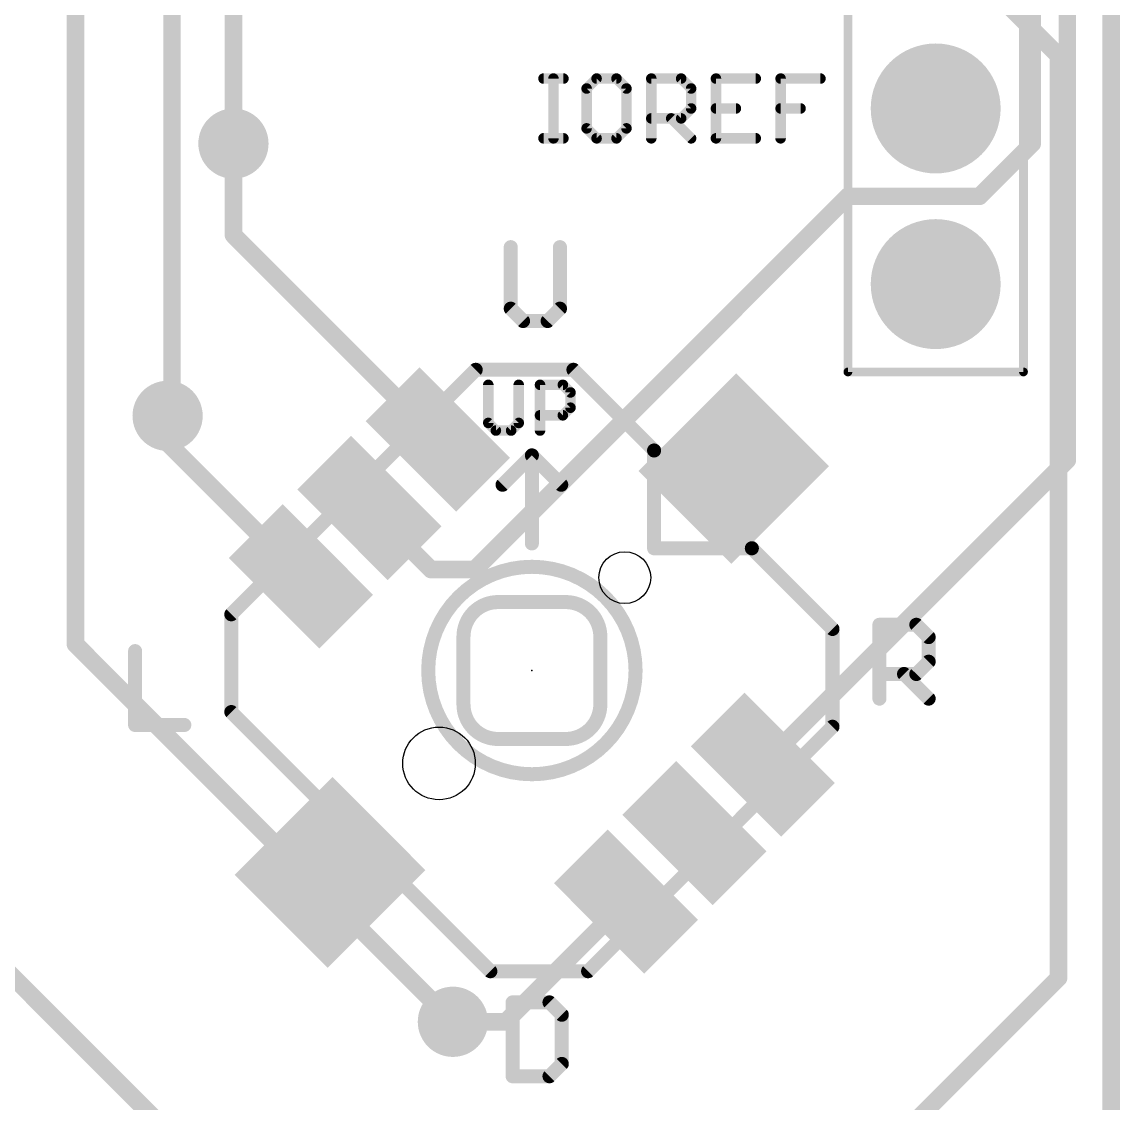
# Model space of a CAD drawing. Extents: x -28 to 79, y -27 to 67.
# Drawn here: x 37.58 to 53.47, y 7.21 to 22.84 of the extents above; entities that cross this region are included whole.
import ezdxf

# ---------------------------------------------------------------- set-up
doc = ezdxf.new("R2010")
doc.units = 0
for name, color, linetype in [('1', 12, 'CONTINUOUS'), ('16', 132, 'CONTINUOUS'), ('17', 110, 'CONTINUOUS'), ('18', 110, 'CONTINUOUS'), ('20', 53, 'CONTINUOUS'), ('21', 41, 'CONTINUOUS'), ('23', 53, 'CONTINUOUS'), ('51', 53, 'CONTINUOUS')]:
    doc.layers.add(name, color=color, linetype=linetype)

# ---------------------------------------------------------------- blocks, each defined once
blk = doc.blocks.new('ROUNDP')
at = {"const_width": 0.5}
blk.add_lwpolyline([(0, -0.25, 1), (0, 0.25, 1), (0, -0.25)], format="xyb", dxfattribs=at)
blk = doc.blocks.new('RECT')
blk.add_solid([(-0.5, -0.5), (0.5, -0.5), (-0.5, 0.5), (0.5, 0.5)])
blk = doc.blocks.new('ROUNDV')
at = {"const_width": 0.5}
blk.add_lwpolyline([(0, -0.25, 1), (0, 0.25, 1), (0, -0.25)], format="xyb", dxfattribs=at)

msp = doc.modelspace()

# ---------------------------------------------------------------- linework, layer by layer
at = {"layer": '1', "const_width": 0.254}
for points in [[(53.34, 59.69), (53.34, 0)], [(52.705, 16.5067), (52.705, 52.705)], [(52.197, 21.082), (52.197, 50.673)], [(40.64, 21.1046), (40.64, 21.082)], [(40.64, 21.082), (40.64, 19.7599)], [(52.197, 21.082), (51.435, 20.32)], [(44.1325, 14.9225), (49.53, 20.32)], [(51.435, 20.32), (49.53, 20.32)], [(40.64, 19.7599), (43.5968, 16.8031)], [(39.6875, 17.145), (39.6875, 16.7526)], [(39.6875, 16.7526), (41.6169, 14.8232)], [(52.705, 16.5067), (48.2991, 12.1008)], [(42.6069, 15.8131), (42.6069, 15.8131)], [(42.6069, 15.8131), (43.4975, 14.9225)], [(43.4975, 14.9225), (44.1325, 14.9225)], [(44.5803, 8.382), (46.3192, 10.1209)], [(46.3192, 10.1209), (46.3159, 10.1209)], [(43.815, 8.382), (44.5803, 8.382)]]:
    msp.add_lwpolyline(points, dxfattribs=at)
at = {"layer": '1', "const_width": 0.127}
for points in [[(40.7035, 21.1046, 1), (40.5765, 21.1046)], [(40.7035, 21.082, 1), (40.5765, 21.082)], [(40.5765, 21.082, 1), (40.7035, 21.082)], [(52.1335, 21.082, 1), (52.2605, 21.082)], [(52.2419, 21.0371, 1), (52.1521, 21.1269)], [(49.53, 20.3835, 1), (49.53, 20.2565)], [(49.5749, 20.2751, 1), (49.4851, 20.3649)], [(51.3901, 20.3649, 1), (51.4799, 20.2751)], [(51.435, 20.2565, 1), (51.435, 20.3835)], [(40.6849, 19.8048, 1), (40.5951, 19.715)], [(40.5765, 19.7599, 1), (40.7035, 19.7599)], [(39.751, 17.145, 1), (39.624, 17.145)], [(39.7324, 16.7975, 1), (39.6426, 16.7077)], [(43.5519, 16.7582, 1), (43.6417, 16.848)], [(39.624, 16.7526, 1), (39.751, 16.7526)], [(52.6415, 16.5067, 1), (52.7685, 16.5067)], [(52.7499, 16.4618, 1), (52.6601, 16.5516)], [(42.6069, 15.8766, 1), (42.6069, 15.7496)], [(42.6518, 15.858, 1), (42.562, 15.7682)], [(42.6069, 15.7496, 1), (42.6069, 15.8766)], [(43.4975, 14.986, 1), (43.4975, 14.859)], [(43.4526, 14.8776, 1), (43.5424, 14.9674)], [(44.0876, 14.9674, 1), (44.1774, 14.8776)], [(44.1325, 14.859, 1), (44.1325, 14.986)], [(41.572, 14.7783, 1), (41.6618, 14.8681)], [(48.2542, 12.1457, 1), (48.344, 12.0559)], [(46.3159, 10.1844, 1), (46.3159, 10.0574)], [(46.3641, 10.076, 1), (46.2743, 10.1658)], [(46.3192, 10.0574, 1), (46.3192, 10.1844)], [(43.815, 8.4455, 1), (43.815, 8.3185)], [(44.5354, 8.4269, 1), (44.6252, 8.3371)], [(44.5803, 8.3185, 1), (44.5803, 8.4455)]]:
    msp.add_lwpolyline(points, format="xyb", dxfattribs=at)
at = {"layer": '16', "const_width": 0.254}
for points in [[(53.34, 59.69), (53.34, 0)], [(39.751, 17.2085), (39.751, 32.004)], [(40.64, 21.082), (40.64, 31.75)], [(38.354, 13.843), (38.354, 30.48)], [(52.578, 22.352), (50.8, 24.13)], [(52.578, 9.017), (52.578, 22.352)], [(39.751, 17.2085), (39.6875, 17.145)], [(41.91, 4.572), (32.7025, 13.7795)], [(38.354, 13.843), (43.815, 8.382)], [(48.133, 4.572), (52.578, 9.017)]]:
    msp.add_lwpolyline(points, dxfattribs=at)
at = {"layer": '16', "const_width": 0.127}
for points in [[(52.6415, 22.352, 1), (52.5145, 22.352)], [(52.5331, 22.3071, 1), (52.6229, 22.3969)], [(40.5765, 21.082, 1), (40.7035, 21.082)], [(39.7959, 17.1636, 1), (39.7061, 17.2534)], [(39.6426, 17.1899, 1), (39.7324, 17.1001)], [(39.6875, 17.2085, 1), (39.8145, 17.2085)], [(38.3989, 13.8879, 1), (38.3091, 13.7981)], [(38.2905, 13.843, 1), (38.4175, 13.843)], [(52.5145, 9.017, 1), (52.6415, 9.017)], [(52.6229, 8.9721, 1), (52.5331, 9.0619)], [(43.7701, 8.3371, 1), (43.8599, 8.4269)]]:
    msp.add_lwpolyline(points, format="xyb", dxfattribs=at)
at = {"layer": '20', "const_width": 0.2032}
msp.add_lwpolyline([(53.34, 57.15), (53.34, 2.54)], dxfattribs=at)
at = {"layer": '20'}
for centre, radius in [((46.3015, 14.8055), 0.375), ((43.6145, 12.1185), 0.525)]:
    msp.add_circle(centre, radius, dxfattribs=at)
at = {"layer": '21'}
for points, const_width in [([(45.1261, 22.0225), (45.4143, 22.0225)], 0.1524), ([(45.2702, 21.1582), (45.2702, 22.0225)], 0.1524), ([(45.8939, 22.0225), (45.7498, 21.8785)], 0.1524), ([(46.182, 22.0225), (45.8939, 22.0225)], 0.1524), ([(46.326, 21.8785), (46.182, 22.0225)], 0.1524), ([(46.6853, 21.1582), (46.6853, 22.0225)], 0.1524), ([(46.6853, 22.0225), (47.1175, 22.0225)], 0.1524), ([(47.1175, 22.0225), (47.2616, 21.8785)], 0.1524), ([(48.1971, 22.0225), (47.6209, 22.0225)], 0.1524), ([(47.6209, 22.0225), (47.6209, 21.1582)], 0.1524), ([(48.5564, 21.1582), (48.5564, 22.0225)], 0.1524), ([(48.5564, 22.0225), (49.1326, 22.0225)], 0.1524), ([(45.7498, 21.8785), (45.7498, 21.3023)], 0.1524), ([(46.326, 21.3023), (46.326, 21.8785)], 0.1524), ([(47.2616, 21.8785), (47.2616, 21.5904)], 0.1524), ([(47.2616, 21.5904), (47.1175, 21.4463)], 0.1524), ([(47.6209, 21.5904), (47.909, 21.5904)], 0.1524), ([(48.5564, 21.5904), (48.8445, 21.5904)], 0.1524), ([(47.1175, 21.4463), (46.6853, 21.4463)], 0.1524), ([(46.9735, 21.4463), (47.2616, 21.1582)], 0.1524), ([(45.7498, 21.3023), (45.8939, 21.1582)], 0.1524), ([(46.182, 21.1582), (46.326, 21.3023)], 0.1524), ([(45.1261, 21.1582), (45.4143, 21.1582)], 0.1524), ([(45.8939, 21.1582), (46.182, 21.1582)], 0.1524), ([(47.6209, 21.1582), (48.1971, 21.1582)], 0.1524), ([(44.6522, 19.5843), (44.6522, 18.6945)], 0.2032), ([(45.364, 18.6945), (45.364, 19.5843)], 0.2032), ([(44.6522, 18.6945), (44.8302, 18.5166)], 0.2032), ([(45.1861, 18.5166), (45.364, 18.6945)], 0.2032), ([(44.8302, 18.5166), (45.1861, 18.5166)], 0.2032), ([(40.6093, 14.2752), (44.1448, 17.8107)], 0.2032), ([(44.1448, 17.8107), (45.559, 17.8107)], 0.2032), ([(45.559, 17.8107), (46.7258, 16.644)], 0.2032), ([(44.3271, 17.5933), (44.3271, 17.0425)], 0.1524), ([(44.7677, 17.0425), (44.7677, 17.5933)], 0.1524), ([(45.0755, 16.9323), (45.0755, 17.5933)], 0.1524), ([(45.0755, 17.5933), (45.406, 17.5933)], 0.1524), ([(45.406, 17.5933), (45.5161, 17.4831)], 0.1524), ([(45.5161, 17.4831), (45.5161, 17.2628)], 0.1524), ([(45.5161, 17.2628), (45.406, 17.1526)], 0.1524), ([(45.406, 17.1526), (45.0755, 17.1526)], 0.1524), ([(44.3271, 17.0425), (44.4372, 16.9323)], 0.1524), ([(44.4372, 16.9323), (44.6576, 16.9323)], 0.1524), ([(44.6576, 16.9323), (44.7677, 17.0425)], 0.1524), ([(46.7258, 15.2298), (46.7258, 16.644)], 0.2032), ([(46.7258, 16.644), (48.14, 15.2298)], 0.2032), ([(44.958, 16.5733), (44.5337, 16.149)], 0.2032), ([(44.958, 15.3005), (44.958, 16.5733)], 0.2032), ([(44.958, 16.5733), (45.3823, 16.149)], 0.2032), ([(46.7258, 15.2298), (48.14, 15.2298)], 0.2032), ([(48.14, 15.2298), (49.3067, 14.063)], 0.2032), ([(45.4479, 14.4519), (44.4681, 14.4519)], 0.2032), ([(40.6093, 12.861), (40.6093, 14.2752)], 0.2032), ([(49.3067, 14.063), (49.3067, 12.6488)], 0.2032), ([(49.9862, 13.0556), (49.9862, 14.1233)], 0.2032), ([(49.9862, 14.1233), (50.5201, 14.1233)], 0.2032), ([(50.5201, 14.1233), (50.698, 13.9454)], 0.2032), ([(43.9681, 13.9519), (43.9681, 12.9721)], 0.2032), ([(45.9479, 12.9721), (45.9479, 13.9519)], 0.2032), ([(50.698, 13.9454), (50.698, 13.5895)], 0.2032), ([(39.2176, 13.7423), (39.2176, 12.6746)], 0.2032), ([(50.698, 13.5895), (50.5201, 13.4115)], 0.2032), ([(50.5201, 13.4115), (49.9862, 13.4115)], 0.2032), ([(50.3421, 13.4115), (50.698, 13.0556)], 0.2032), ([(44.357, 9.1133), (40.6093, 12.861)], 0.2032), ([(39.2176, 12.6746), (39.9294, 12.6746)], 0.2032), ([(49.3067, 12.6488), (45.7712, 9.1133)], 0.2032), ([(44.4681, 12.4721), (45.4479, 12.4721)], 0.2032), ([(45.7712, 9.1133), (44.357, 9.1133)], 0.2032), ([(44.6786, 8.6623), (44.6786, 7.5946)], 0.2032), ([(45.2125, 8.6623), (44.6786, 8.6623)], 0.2032), ([(45.3904, 8.4844), (45.2125, 8.6623)], 0.2032), ([(45.3904, 7.7726), (45.3904, 8.4844)], 0.2032), ([(45.2125, 7.5946), (45.3904, 7.7726)], 0.2032), ([(44.6786, 7.5946), (45.2125, 7.5946)], 0.2032)]:
    msp.add_lwpolyline(points, dxfattribs=dict(at, const_width=const_width))
for points, const_width in [([(45.1261, 22.0606, 1), (45.1261, 21.9844)], 0.0762), ([(45.3083, 22.0225, 1), (45.2321, 22.0225)], 0.0762), ([(45.4143, 21.9844, 1), (45.4143, 22.0606)], 0.0762), ([(45.8939, 22.0606, 1), (45.8939, 21.9844)], 0.0762), ([(45.9208, 21.9956, 1), (45.8669, 22.0495)], 0.0762), ([(46.2089, 22.0495, 1), (46.155, 21.9956)], 0.0762), ([(46.182, 21.9844, 1), (46.182, 22.0606)], 0.0762), ([(46.7234, 22.0225, 1), (46.6472, 22.0225)], 0.0762), ([(46.6853, 22.0606, 1), (46.6853, 21.9844)], 0.0762), ([(47.1445, 22.0495, 1), (47.0906, 21.9956)], 0.0762), ([(47.1175, 21.9844, 1), (47.1175, 22.0606)], 0.0762), ([(47.6209, 22.0606, 1), (47.6209, 21.9844)], 0.0762), ([(47.659, 22.0225, 1), (47.5828, 22.0225)], 0.0762), ([(48.1971, 21.9844, 1), (48.1971, 22.0606)], 0.0762), ([(48.5945, 22.0225, 1), (48.5183, 22.0225)], 0.0762), ([(48.5564, 22.0606, 1), (48.5564, 21.9844)], 0.0762), ([(49.1326, 21.9844, 1), (49.1326, 22.0606)], 0.0762), ([(45.7879, 21.8785, 1), (45.7117, 21.8785)], 0.0762), ([(45.7229, 21.9054, 1), (45.7768, 21.8515)], 0.0762), ([(46.3641, 21.8785, 1), (46.2879, 21.8785)], 0.0762), ([(46.2991, 21.8515, 1), (46.353, 21.9054)], 0.0762), ([(47.2997, 21.8785, 1), (47.2235, 21.8785)], 0.0762), ([(47.2346, 21.8515, 1), (47.2885, 21.9054)], 0.0762), ([(47.2235, 21.5904, 1), (47.2997, 21.5904)], 0.0762), ([(47.2885, 21.5634, 1), (47.2346, 21.6173)], 0.0762), ([(47.6209, 21.6285, 1), (47.6209, 21.5523)], 0.0762), ([(47.909, 21.5523, 1), (47.909, 21.6285)], 0.0762), ([(48.5564, 21.6285, 1), (48.5564, 21.5523)], 0.0762), ([(48.8445, 21.5523, 1), (48.8445, 21.6285)], 0.0762), ([(46.6853, 21.4844, 1), (46.6853, 21.4082)], 0.0762), ([(47.0004, 21.4733, 1), (46.9465, 21.4194)], 0.0762), ([(47.0906, 21.4733, 1), (47.1445, 21.4194)], 0.0762), ([(47.1175, 21.4082, 1), (47.1175, 21.4844)], 0.0762), ([(45.7768, 21.3292, 1), (45.7229, 21.2753)], 0.0762), ([(45.7117, 21.3023, 1), (45.7879, 21.3023)], 0.0762), ([(46.2879, 21.3023, 1), (46.3641, 21.3023)], 0.0762), ([(46.353, 21.2753, 1), (46.2991, 21.3292)], 0.0762), ([(45.1261, 21.1963, 1), (45.1261, 21.1201)], 0.0762), ([(45.2321, 21.1582, 1), (45.3083, 21.1582)], 0.0762), ([(45.4143, 21.1201, 1), (45.4143, 21.1963)], 0.0762), ([(45.8939, 21.1963, 1), (45.8939, 21.1201)], 0.0762), ([(45.8669, 21.1313, 1), (45.9208, 21.1851)], 0.0762), ([(46.155, 21.1851, 1), (46.2089, 21.1313)], 0.0762), ([(46.182, 21.1201, 1), (46.182, 21.1963)], 0.0762), ([(46.6472, 21.1582, 1), (46.7234, 21.1582)], 0.0762), ([(47.2346, 21.1313, 1), (47.2885, 21.1851)], 0.0762), ([(47.6209, 21.1963, 1), (47.6209, 21.1201)], 0.0762), ([(47.5828, 21.1582, 1), (47.659, 21.1582)], 0.0762), ([(48.1971, 21.1201, 1), (48.1971, 21.1963)], 0.0762), ([(48.5183, 21.1582, 1), (48.5945, 21.1582)], 0.0762), ([(44.703, 19.5843, 1), (44.6014, 19.5843)], 0.1016), ([(45.4148, 19.5843, 1), (45.3132, 19.5843)], 0.1016), ([(44.6881, 18.7305, 1), (44.6163, 18.6586)], 0.1016), ([(45.3999, 18.6586, 1), (45.3281, 18.7305)], 0.1016), ([(44.6014, 18.6945, 1), (44.703, 18.6945)], 0.1016), ([(44.8302, 18.5674, 1), (44.8302, 18.4658)], 0.1016), ([(44.7942, 18.4807, 1), (44.8661, 18.5525)], 0.1016), ([(45.1501, 18.5525, 1), (45.222, 18.4807)], 0.1016), ([(45.1861, 18.4658, 1), (45.1861, 18.5674)], 0.1016), ([(45.3132, 18.6945, 1), (45.4148, 18.6945)], 0.1016), ([(44.1448, 17.8615, 1), (44.1448, 17.7599)], 0.1016), ([(44.1807, 17.7748, 1), (44.1089, 17.8466)], 0.1016), ([(45.595, 17.8466, 1), (45.5231, 17.7748)], 0.1016), ([(45.559, 17.7599, 1), (45.559, 17.8615)], 0.1016), ([(44.3652, 17.5933, 1), (44.289, 17.5933)], 0.0762), ([(44.8058, 17.5933, 1), (44.7296, 17.5933)], 0.0762), ([(45.1136, 17.5933, 1), (45.0374, 17.5933)], 0.0762), ([(45.0755, 17.6314, 1), (45.0755, 17.5552)], 0.0762), ([(45.4329, 17.6202, 1), (45.379, 17.5663)], 0.0762), ([(45.406, 17.5552, 1), (45.406, 17.6314)], 0.0762), ([(45.5542, 17.4831, 1), (45.478, 17.4831)], 0.0762), ([(45.4892, 17.4562, 1), (45.5431, 17.5101)], 0.0762), ([(45.5431, 17.2359, 1), (45.4892, 17.2897)], 0.0762), ([(45.0755, 17.1907, 1), (45.0755, 17.1145)], 0.0762), ([(45.379, 17.1796, 1), (45.4329, 17.1257)], 0.0762), ([(45.406, 17.1145, 1), (45.406, 17.1907)], 0.0762), ([(45.478, 17.2628, 1), (45.5542, 17.2628)], 0.0762), ([(44.354, 17.0694, 1), (44.3001, 17.0155)], 0.0762), ([(44.289, 17.0425, 1), (44.3652, 17.0425)], 0.0762), ([(44.4372, 16.9704, 1), (44.4372, 16.8942)], 0.0762), ([(44.6576, 16.8942, 1), (44.6576, 16.9704)], 0.0762), ([(44.7296, 17.0425, 1), (44.8058, 17.0425)], 0.0762), ([(44.7947, 17.0155, 1), (44.7408, 17.0694)], 0.0762), ([(44.4103, 16.9054, 1), (44.4642, 16.9593)], 0.0762), ([(44.6306, 16.9593, 1), (44.6845, 16.9054)], 0.0762), ([(45.0374, 16.9323, 1), (45.1136, 16.9323)], 0.0762), ([(46.7617, 16.6799, 1), (46.6898, 16.6081)], 0.1016), ([(46.7766, 16.644, 1), (46.675, 16.644)], 0.1016), ([(46.6898, 16.6081, 1), (46.7617, 16.6799)], 0.1016), ([(45.0088, 16.5733, 1), (44.9072, 16.5733)], 0.1016), ([(44.9939, 16.6092, 1), (44.9221, 16.5373)], 0.1016), ([(44.9939, 16.5373, 1), (44.9221, 16.6092)], 0.1016), ([(44.4978, 16.1849, 1), (44.5697, 16.1131)], 0.1016), ([(45.3463, 16.1131, 1), (45.4182, 16.1849)], 0.1016), ([(44.9072, 15.3005, 1), (45.0088, 15.3005)], 0.1016), ([(46.7258, 15.2806, 1), (46.7258, 15.179)], 0.1016), ([(46.675, 15.2298, 1), (46.7766, 15.2298)], 0.1016), ([(48.1759, 15.2657, 1), (48.1041, 15.1938)], 0.1016), ([(48.1041, 15.1938, 1), (48.1759, 15.2657)], 0.1016), ([(48.14, 15.179, 1), (48.14, 15.2806)], 0.1016), ([(44.958, 11.962, 1), (44.958, 14.962, 1), (44.958, 11.962)], 0.2032), ([(44.4681, 14.4519, 0.4142), (43.9681, 13.9519)], 0.2032), ([(44.4681, 14.5027, 1), (44.4681, 14.4011)], 0.1016), ([(44.4681, 14.4011, 1), (44.4681, 14.5027)], 0.1016), ([(45.9479, 13.9519, 0.4142), (45.4479, 14.4519)], 0.2032), ([(45.4479, 14.5027, 1), (45.4479, 14.4011)], 0.1016), ([(45.4479, 14.4011, 1), (45.4479, 14.5027)], 0.1016), ([(40.6601, 14.2752, 1), (40.5585, 14.2752)], 0.1016), ([(40.5734, 14.3111, 1), (40.6452, 14.2393)], 0.1016), ([(49.3575, 14.063, 1), (49.2559, 14.063)], 0.1016), ([(49.2708, 14.0271, 1), (49.3426, 14.099)], 0.1016), ([(50.037, 14.1233, 1), (49.9354, 14.1233)], 0.1016), ([(49.9862, 14.1741, 1), (49.9862, 14.0725)], 0.1016), ([(50.556, 14.1592, 1), (50.4841, 14.0874)], 0.1016), ([(50.5201, 14.0725, 1), (50.5201, 14.1741)], 0.1016), ([(44.0189, 13.9519, 1), (43.9173, 13.9519)], 0.1016), ([(43.9173, 13.9519, 1), (44.0189, 13.9519)], 0.1016), ([(45.9987, 13.9519, 1), (45.8971, 13.9519)], 0.1016), ([(45.8971, 13.9519, 1), (45.9987, 13.9519)], 0.1016), ([(50.7488, 13.9454, 1), (50.6472, 13.9454)], 0.1016), ([(50.6621, 13.9094, 1), (50.7339, 13.9813)], 0.1016), ([(39.2684, 13.7423, 1), (39.1668, 13.7423)], 0.1016), ([(50.7339, 13.5535, 1), (50.6621, 13.6254)], 0.1016), ([(49.9862, 13.4623, 1), (49.9862, 13.3607)], 0.1016), ([(50.378, 13.4474, 1), (50.3062, 13.3756)], 0.1016), ([(50.5201, 13.3607, 1), (50.5201, 13.4623)], 0.1016), ([(50.6472, 13.5895, 1), (50.7488, 13.5895)], 0.1016), ([(50.4841, 13.4474, 1), (50.556, 13.3756)], 0.1016), ([(43.9681, 12.9721, 0.4142), (44.4681, 12.4721)], 0.2032), ([(44.0189, 12.9721, 1), (43.9173, 12.9721)], 0.1016), ([(45.4479, 12.4721, 0.4142), (45.9479, 12.9721)], 0.2032), ([(45.9987, 12.9721, 1), (45.8971, 12.9721)], 0.1016), ([(49.9354, 13.0556, 1), (50.037, 13.0556)], 0.1016), ([(50.6621, 13.0197, 1), (50.7339, 13.0915)], 0.1016), ([(40.6452, 12.8969, 1), (40.5734, 12.825)], 0.1016), ([(40.5585, 12.861, 1), (40.6601, 12.861)], 0.1016), ([(43.9173, 12.9721, 1), (44.0189, 12.9721)], 0.1016), ([(45.8971, 12.9721, 1), (45.9987, 12.9721)], 0.1016), ([(39.2176, 12.7254, 1), (39.2176, 12.6238)], 0.1016), ([(39.1668, 12.6746, 1), (39.2684, 12.6746)], 0.1016), ([(39.9294, 12.6238, 1), (39.9294, 12.7254)], 0.1016), ([(49.3426, 12.6129, 1), (49.2708, 12.6847)], 0.1016), ([(44.4681, 12.5229, 1), (44.4681, 12.4213)], 0.1016), ([(44.4681, 12.4213, 1), (44.4681, 12.5229)], 0.1016), ([(45.4479, 12.5229, 1), (45.4479, 12.4213)], 0.1016), ([(45.4479, 12.4213, 1), (45.4479, 12.5229)], 0.1016), ([(49.2559, 12.6488, 1), (49.3575, 12.6488)], 0.1016), ([(44.357, 9.1641, 1), (44.357, 9.0625)], 0.1016), ([(45.7712, 9.0625, 1), (45.7712, 9.1641)], 0.1016), ([(44.321, 9.0774, 1), (44.3929, 9.1492)], 0.1016), ([(45.7353, 9.1492, 1), (45.8071, 9.0774)], 0.1016), ([(44.7294, 8.6623, 1), (44.6278, 8.6623)], 0.1016), ([(44.6786, 8.7131, 1), (44.6786, 8.6115)], 0.1016), ([(45.2484, 8.6982, 1), (45.1765, 8.6264)], 0.1016), ([(45.2125, 8.6115, 1), (45.2125, 8.7131)], 0.1016), ([(45.4412, 8.4844, 1), (45.3396, 8.4844)], 0.1016), ([(45.3545, 8.4484, 1), (45.4263, 8.5203)], 0.1016), ([(45.3396, 7.7726, 1), (45.4412, 7.7726)], 0.1016), ([(45.4263, 7.7366, 1), (45.3545, 7.8085)], 0.1016), ([(44.6786, 7.6454, 1), (44.6786, 7.5438)], 0.1016), ([(44.6278, 7.5946, 1), (44.7294, 7.5946)], 0.1016), ([(45.1765, 7.6305, 1), (45.2484, 7.5587)], 0.1016), ([(45.2125, 7.5438, 1), (45.2125, 7.6454)], 0.1016)]:
    msp.add_lwpolyline(points, format="xyb", dxfattribs=dict(at, const_width=const_width))
at = {"layer": '23'}
msp.add_point((44.958, 13.462), dxfattribs=at)
at = {"layer": '51'}
for points, const_width in [([(53.34, 2.54), (53.34, 57.15)], 0.254), ([(49.53, 38.1), (49.53, 17.78)], 0.127), ([(52.07, 17.78), (52.07, 38.1)], 0.127), ([(40.6093, 14.2752), (44.1448, 17.8107)], 0.2032), ([(44.1448, 17.8107), (45.559, 17.8107)], 0.2032), ([(45.559, 17.8107), (46.7258, 16.644)], 0.2032), ([(49.53, 17.78), (52.07, 17.78)], 0.127), ([(44.3271, 17.5933), (44.3271, 17.0425)], 0.1524), ([(44.7677, 17.0425), (44.7677, 17.5933)], 0.1524), ([(45.0755, 16.9323), (45.0755, 17.5933)], 0.1524), ([(45.0755, 17.5933), (45.406, 17.5933)], 0.1524), ([(45.406, 17.5933), (45.5161, 17.4831)], 0.1524), ([(45.5161, 17.4831), (45.5161, 17.2628)], 0.1524), ([(45.5161, 17.2628), (45.406, 17.1526)], 0.1524), ([(45.406, 17.1526), (45.0755, 17.1526)], 0.1524), ([(44.3271, 17.0425), (44.4372, 16.9323)], 0.1524), ([(44.4372, 16.9323), (44.6576, 16.9323)], 0.1524), ([(44.6576, 16.9323), (44.7677, 17.0425)], 0.1524), ([(46.7258, 15.2298), (46.7258, 16.644)], 0.2032), ([(46.7258, 16.644), (48.14, 15.2298)], 0.2032), ([(44.958, 16.5733), (44.5337, 16.149)], 0.2032), ([(44.958, 15.3005), (44.958, 16.5733)], 0.2032), ([(44.958, 16.5733), (45.3823, 16.149)], 0.2032), ([(46.7258, 15.2298), (48.14, 15.2298)], 0.2032), ([(48.14, 15.2298), (49.3067, 14.063)], 0.2032), ([(45.4479, 14.4519), (44.4681, 14.4519)], 0.2032), ([(40.6093, 12.861), (40.6093, 14.2752)], 0.2032), ([(49.3067, 14.063), (49.3067, 12.6488)], 0.2032), ([(43.9681, 13.9519), (43.9681, 12.9721)], 0.2032), ([(45.9479, 12.9721), (45.9479, 13.9519)], 0.2032), ([(44.357, 9.1133), (40.6093, 12.861)], 0.2032), ([(49.3067, 12.6488), (45.7712, 9.1133)], 0.2032), ([(44.4681, 12.4721), (45.4479, 12.4721)], 0.2032), ([(45.7712, 9.1133), (44.357, 9.1133)], 0.2032)]:
    msp.add_lwpolyline(points, dxfattribs=dict(at, const_width=const_width))
for points, const_width in [([(44.1448, 17.8615, 1), (44.1448, 17.7599)], 0.1016), ([(44.1807, 17.7748, 1), (44.1089, 17.8466)], 0.1016), ([(45.595, 17.8466, 1), (45.5231, 17.7748)], 0.1016), ([(45.559, 17.7599, 1), (45.559, 17.8615)], 0.1016), ([(49.4982, 17.78, 1), (49.5618, 17.78)], 0.0635), ([(49.53, 17.8117, 1), (49.53, 17.7483)], 0.0635), ([(52.0382, 17.78, 1), (52.1018, 17.78)], 0.0635), ([(52.07, 17.7483, 1), (52.07, 17.8117)], 0.0635), ([(44.3652, 17.5933, 1), (44.289, 17.5933)], 0.0762), ([(44.8058, 17.5933, 1), (44.7296, 17.5933)], 0.0762), ([(45.1136, 17.5933, 1), (45.0374, 17.5933)], 0.0762), ([(45.0755, 17.6314, 1), (45.0755, 17.5552)], 0.0762), ([(45.4329, 17.6202, 1), (45.379, 17.5663)], 0.0762), ([(45.406, 17.5552, 1), (45.406, 17.6314)], 0.0762), ([(45.5542, 17.4831, 1), (45.478, 17.4831)], 0.0762), ([(45.4892, 17.4562, 1), (45.5431, 17.5101)], 0.0762), ([(45.5431, 17.2359, 1), (45.4892, 17.2897)], 0.0762), ([(45.0755, 17.1907, 1), (45.0755, 17.1145)], 0.0762), ([(45.379, 17.1796, 1), (45.4329, 17.1257)], 0.0762), ([(45.406, 17.1145, 1), (45.406, 17.1907)], 0.0762), ([(45.478, 17.2628, 1), (45.5542, 17.2628)], 0.0762), ([(44.354, 17.0694, 1), (44.3001, 17.0155)], 0.0762), ([(44.289, 17.0425, 1), (44.3652, 17.0425)], 0.0762), ([(44.4372, 16.9704, 1), (44.4372, 16.8942)], 0.0762), ([(44.6576, 16.8942, 1), (44.6576, 16.9704)], 0.0762), ([(44.7296, 17.0425, 1), (44.8058, 17.0425)], 0.0762), ([(44.7947, 17.0155, 1), (44.7408, 17.0694)], 0.0762), ([(44.4103, 16.9054, 1), (44.4642, 16.9593)], 0.0762), ([(44.6306, 16.9593, 1), (44.6845, 16.9054)], 0.0762), ([(45.0374, 16.9323, 1), (45.1136, 16.9323)], 0.0762), ([(46.7617, 16.6799, 1), (46.6898, 16.6081)], 0.1016), ([(46.7766, 16.644, 1), (46.675, 16.644)], 0.1016), ([(46.6898, 16.6081, 1), (46.7617, 16.6799)], 0.1016), ([(45.0088, 16.5733, 1), (44.9072, 16.5733)], 0.1016), ([(44.9939, 16.6092, 1), (44.9221, 16.5373)], 0.1016), ([(44.9939, 16.5373, 1), (44.9221, 16.6092)], 0.1016), ([(44.4978, 16.1849, 1), (44.5697, 16.1131)], 0.1016), ([(45.3463, 16.1131, 1), (45.4182, 16.1849)], 0.1016), ([(44.9072, 15.3005, 1), (45.0088, 15.3005)], 0.1016), ([(46.7258, 15.2806, 1), (46.7258, 15.179)], 0.1016), ([(46.675, 15.2298, 1), (46.7766, 15.2298)], 0.1016), ([(48.1759, 15.2657, 1), (48.1041, 15.1938)], 0.1016), ([(48.1041, 15.1938, 1), (48.1759, 15.2657)], 0.1016), ([(48.14, 15.179, 1), (48.14, 15.2806)], 0.1016), ([(44.958, 11.962, 1), (44.958, 14.962, 1), (44.958, 11.962)], 0.2032), ([(44.4681, 14.4519, 0.4142), (43.9681, 13.9519)], 0.2032), ([(44.4681, 14.5027, 1), (44.4681, 14.4011)], 0.1016), ([(44.4681, 14.4011, 1), (44.4681, 14.5027)], 0.1016), ([(45.9479, 13.9519, 0.4142), (45.4479, 14.4519)], 0.2032), ([(45.4479, 14.5027, 1), (45.4479, 14.4011)], 0.1016), ([(45.4479, 14.4011, 1), (45.4479, 14.5027)], 0.1016), ([(40.6601, 14.2752, 1), (40.5585, 14.2752)], 0.1016), ([(40.5734, 14.3111, 1), (40.6452, 14.2393)], 0.1016), ([(49.3575, 14.063, 1), (49.2559, 14.063)], 0.1016), ([(49.2708, 14.0271, 1), (49.3426, 14.099)], 0.1016), ([(44.0189, 13.9519, 1), (43.9173, 13.9519)], 0.1016), ([(43.9173, 13.9519, 1), (44.0189, 13.9519)], 0.1016), ([(45.9987, 13.9519, 1), (45.8971, 13.9519)], 0.1016), ([(45.8971, 13.9519, 1), (45.9987, 13.9519)], 0.1016), ([(43.9681, 12.9721, 0.4142), (44.4681, 12.4721)], 0.2032), ([(44.0189, 12.9721, 1), (43.9173, 12.9721)], 0.1016), ([(45.4479, 12.4721, 0.4142), (45.9479, 12.9721)], 0.2032), ([(45.9987, 12.9721, 1), (45.8971, 12.9721)], 0.1016), ([(40.6452, 12.8969, 1), (40.5734, 12.825)], 0.1016), ([(40.5585, 12.861, 1), (40.6601, 12.861)], 0.1016), ([(43.9173, 12.9721, 1), (44.0189, 12.9721)], 0.1016), ([(45.8971, 12.9721, 1), (45.9987, 12.9721)], 0.1016), ([(49.3426, 12.6129, 1), (49.2708, 12.6847)], 0.1016), ([(44.4681, 12.5229, 1), (44.4681, 12.4213)], 0.1016), ([(44.4681, 12.4213, 1), (44.4681, 12.5229)], 0.1016), ([(45.4479, 12.5229, 1), (45.4479, 12.4213)], 0.1016), ([(45.4479, 12.4213, 1), (45.4479, 12.5229)], 0.1016), ([(49.2559, 12.6488, 1), (49.3575, 12.6488)], 0.1016), ([(44.357, 9.1641, 1), (44.357, 9.0625)], 0.1016), ([(45.7712, 9.0625, 1), (45.7712, 9.1641)], 0.1016), ([(44.321, 9.0774, 1), (44.3929, 9.1492)], 0.1016), ([(45.7353, 9.1492, 1), (45.8071, 9.0774)], 0.1016)]:
    msp.add_lwpolyline(points, format="xyb", dxfattribs=dict(at, const_width=const_width))

# ---------------------------------------------------------------- block references
at = {"layer": '1', "rotation": 315}
for p, xscale, yscale in [((43.5968, 16.8031), 1.85, 1.1), ((47.8784, 16.3824), 1.9, 2), ((42.6069, 15.8131), 1.85, 1.1), ((41.6169, 14.8232), 1.85, 1.1), ((48.2991, 12.1008), 1.85, 1.1), ((47.3091, 11.1109), 1.85, 1.1), ((42.0376, 10.5416), 1.9, 2), ((46.3192, 10.1209), 1.85, 1.1)]:
    msp.add_blockref('RECT', p, dxfattribs=dict(at, xscale=xscale, yscale=yscale))
at = {"layer": '17', "xscale": 1.8796, "yscale": 1.8796, "rotation": 90}
for p in [(50.8, 21.59), (50.8, 21.59), (50.8, 19.05), (50.8, 19.05)]:
    msp.add_blockref('ROUNDP', p, dxfattribs=at)
at = {"layer": '18', "xscale": 1.016, "yscale": 1.016}
for p in [(40.64, 21.082), (40.64, 21.082), (39.6875, 17.145), (39.6875, 17.145), (43.815, 8.382), (43.815, 8.382)]:
    msp.add_blockref('ROUNDV', p, dxfattribs=at)

doc.saveas('drawing.dxf')
